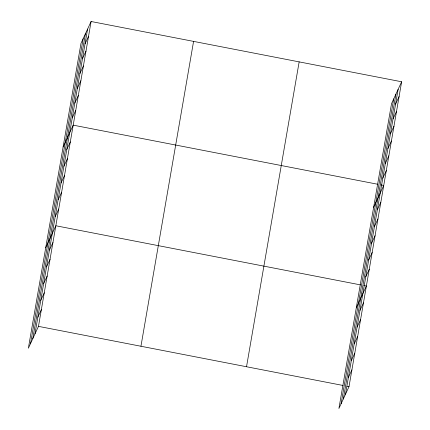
<?xml version="1.0" encoding="UTF-8"?>
<svg xmlns="http://www.w3.org/2000/svg" width="430" height="430" viewBox="0 0 430 430"><rect width="100%" height="100%" fill="white"/><g stroke="black" fill="none" stroke-linecap="round" stroke-linejoin="round"><path stroke-width="0.64" d="M30.541 343.522L83.167 38.657M32.782 338.668L85.409 33.803M34.959 333.954L87.586 29.095M91.095 21.5L80.99 43.366L28.364 348.23L38.469 326.365L91.095 21.5L401.636 81.77L349.01 386.635L338.904 408.5L391.531 103.635L401.636 81.77M140.949 346.252L193.575 41.387M246.53 366.742L299.156 61.882M341.081 403.791L393.708 98.927M343.323 398.938L395.949 94.073M345.5 394.224L398.126 89.365M85.032 43.898L88.537 36.308M82.474 58.706L85.984 51.116M79.921 73.514L83.425 65.924M77.362 88.322L80.872 80.732M74.804 103.13L78.314 95.541M72.251 117.938L75.761 110.343M63.097 147.022L73.202 125.151L377.83 184.276M66.8 149.511L70.31 141.922M63.903 166.281L67.413 158.686M61.012 183.046L64.522 175.456M58.114 199.816L61.624 192.221M55.223 216.586L58.733 208.991M45.73 247.626L55.835 225.755L360.464 284.88M49.434 250.12L52.944 242.525M46.537 266.885L50.047 259.295M43.645 283.655L47.155 276.06M40.748 300.419L44.258 292.83M37.856 317.19L41.366 309.595M395.568 104.173L399.078 96.578M393.015 118.981L396.524 111.386M390.456 133.784L393.966 126.194M387.903 148.592L391.408 141.002M385.344 163.4L388.854 155.81M382.791 178.208L386.296 170.619M373.638 207.292L383.743 185.421L381.114 184.916M377.341 209.786L380.846 202.191M374.444 226.551L377.954 218.961M371.552 243.321L375.057 235.726M368.655 260.085L372.165 252.496M365.763 276.856L369.268 269.261M356.271 307.896L366.376 286.031L363.748 285.52M359.974 310.39L363.479 302.795M357.077 327.155L360.587 319.565M354.186 343.925L357.69 336.33M351.288 360.689L354.798 353.1M348.397 377.459L351.901 369.864M38.469 326.365L343.097 385.484M347.037 386.253L349.01 386.635"/></g></svg>
